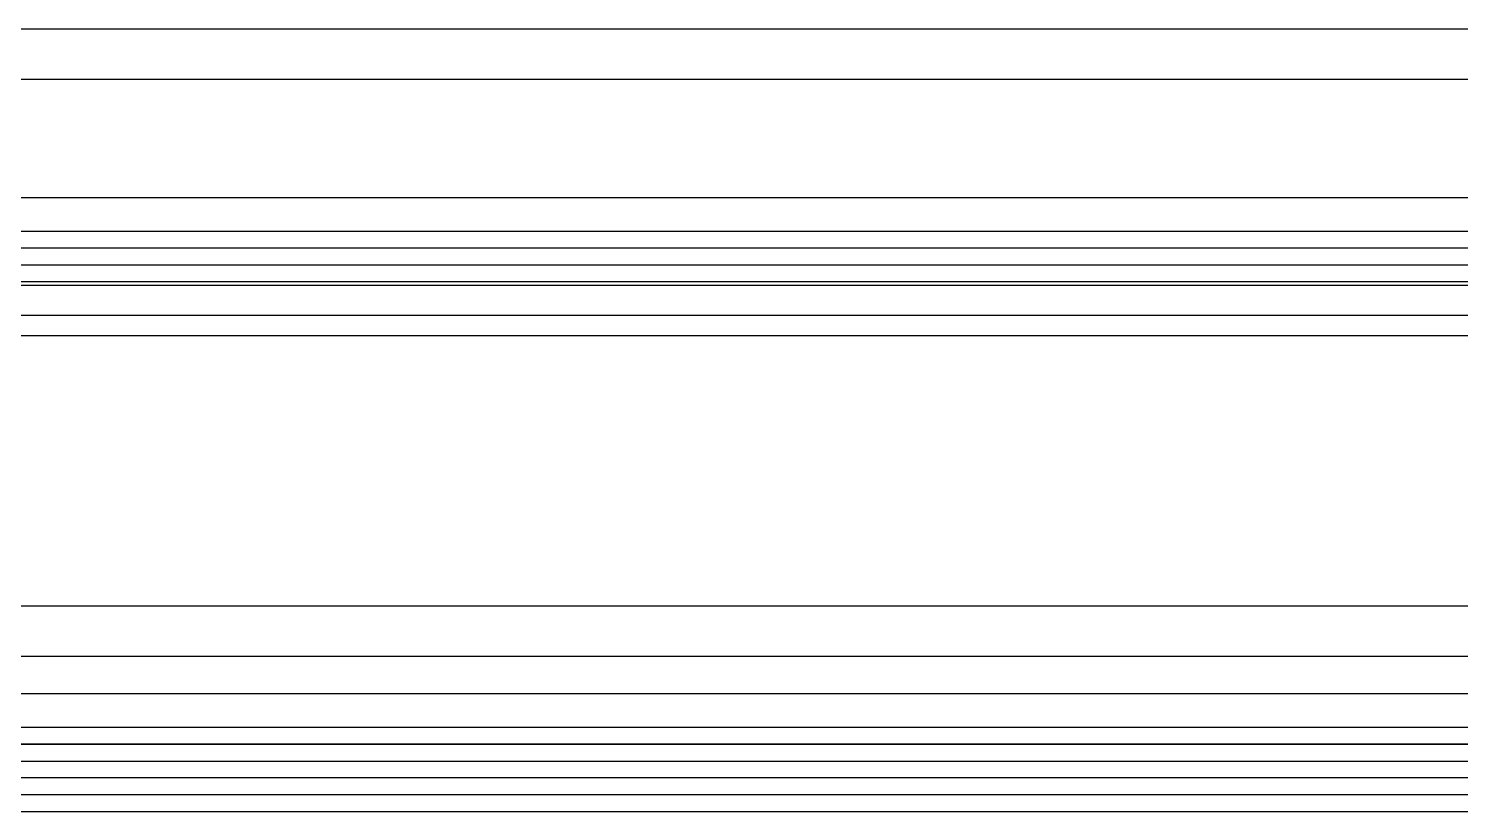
# Model space of a CAD drawing. Header units: inches. Extents: x 4821 to 127877, y 58012 to 433683.
# Drawn here: x 38216.3 to 38301.1, y 146959.1 to 147005.5 of the extents above; entities that cross this region are included whole.
import ezdxf

# ---------------------------------------------------------------- set-up
doc = ezdxf.new("R2010")
doc.units = ezdxf.units.IN
doc.header["$MEASUREMENT"] = 0
for name, color, linetype in [('A-GLAZ', 132, 'Continuous'), ('A-WAL-CMU', 7, 'Continuous'), ('A-WIN', 141, 'Continuous')]:
    doc.layers.add(name, color=color, linetype=linetype)

# ---------------------------------------------------------------- blocks, each defined once
blk = doc.blocks.new('CURTT')
at = {"layer": 'A-GLAZ', "extrusion": (-1.56101e-06, 5.69003e-07, 1)}
for p, q in [((906984.523, -1520276.201, 0), (908415.256, -1520276.193, 0)), ((906984.523, -1520277.201, 0), (908415.256, -1520277.193, 0)), ((906984.522, -1520278.201, 0), (908415.256, -1520278.193, 0)), ((906984.521, -1520280.201, 0), (908415.256, -1520280.193, 0)), ((907010.52, -1520285.401, 0), (908342.956, -1520285.393, 0)), ((907010.52, -1520304.401, 0), (908342.956, -1520304.393, 0)), ((906989.02, -1520305.601, 0), (908364.456, -1520305.593, 0)), ((906989.02, -1520307.601, 0), (908364.456, -1520307.593, 0)), ((906989.02, -1520309.601, 0), (908364.456, -1520309.593, 0)), ((907002.52, -1520319.601, 0), (908349.456, -1520319.593, 0))]:
    blk.add_line(p, q, dxfattribs=at)
blk = doc.blocks.new('FIRST SLAB EDGE')
at = {"layer": 'A-WIN', "xscale": -1, "rotation": 180}
blk.add_blockref('CURTT', (238156.089, -3250713.17, -1.151), dxfattribs=at)

msp = doc.modelspace()

# ---------------------------------------------------------------- block references
at = {"layer": 'A-WAL-CMU'}
for p in [(-1108176.958, 1877399.041), (-1108180.358, 1877396.057)]:
    msp.add_blockref('FIRST SLAB EDGE', p, dxfattribs=at)

doc.saveas('drawing.dxf')
